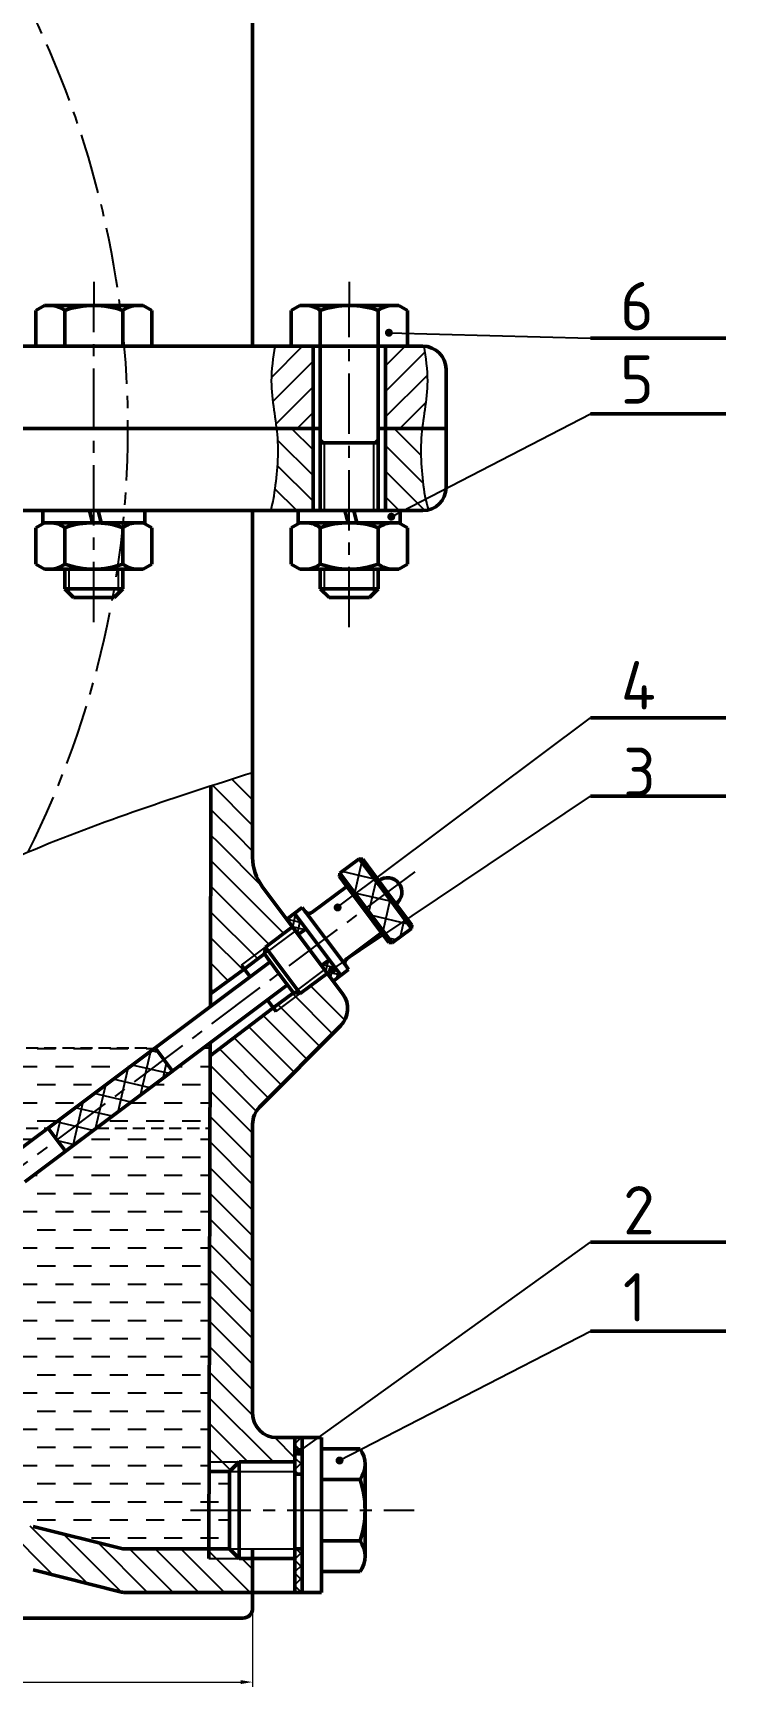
# Model space of a CAD drawing. Header units: millimetres. Extents: x -21370 to -1531, y 2 to 2748.
# Drawn here: x -3854 to -3710.7, y 935.7 to 1277.7 of the extents above; entities that cross this region are included whole.
import ezdxf

# ---------------------------------------------------------------- set-up
doc = ezdxf.new("R2010")
doc.units = ezdxf.units.MM
doc.header["$LTSCALE"] = 10
doc.header["$MEASUREMENT"] = 0
doc.linetypes.add('CENTER', pattern=[2, 1.25, -0.25, 0.25, -0.25])
doc.linetypes.add('HIDDEN', pattern=[0.375, 0.25, -0.125])
for name, color, linetype, lineweight in [('manh', 3, 'Continuous', 25), ('NET KHUAT', 6, 'HIDDEN', 25), ('NET TAM', 80, 'CENTER', 25), ('NET ĐẬM', 7, 'Continuous', 50), ('THƯỜNG MẢNH', 110, 'Continuous', 25)]:
    doc.layers.add(name, color=color, linetype=linetype, lineweight=lineweight)
doc.styles.add('7284', font='')
doc.styles.get('7284').set_extended_font_data('TCVN 7284')

msp = doc.modelspace()

# ---------------------------------------------------------------- hatches: boundary and pattern name
at = {"layer": 'manh'}
h = msp.add_hatch(color=256, dxfattribs=at)
edge = h.paths.add_edge_path(flags=0)
edge.add_arc((-3780.419, 1215.752), 0.832, 0, 360)
h = msp.add_hatch(color=256, dxfattribs=at)
edge = h.paths.add_edge_path(flags=0)
edge.add_arc((-3779.928, 1177.707), 0.832, 0, 360)
h = msp.add_hatch(color=256, dxfattribs=at)
edge = h.paths.add_edge_path(flags=0)
edge.add_arc((-3791.023, 1096.903), 0.832, 0, 360)
h = msp.add_hatch(color=256, dxfattribs=at)
edge = h.paths.add_edge_path(flags=0)
edge.add_arc((-3792.184, 1083.918), 0.832, 0, 360)
h = msp.add_hatch(color=256, dxfattribs=at)
edge = h.paths.add_edge_path(flags=0)
edge.add_arc((-3799.027, 984.342), 0.832, 0, 360)
h = msp.add_hatch(color=256, dxfattribs=at)
edge = h.paths.add_edge_path(flags=0)
edge.add_arc((-3790.623, 982.545), 0.832, 0, 360)
at = {"layer": 'THƯỜNG MẢNH'}
h = msp.add_hatch(dxfattribs=at)
h.set_pattern_fill('DASH', color=256, scale=30)
h.set_pattern_definition([(0, (13.0977, -8.4747), (3.75, 3.75), [3.75, -3.75])])
h.paths.add_polyline_path([(-3819.161, 1121.441), (-3818.864, 1121.538), (-3819.013, 1121.49)])
h.paths.add_polyline_path([(-3841.383, 1113.785), (-3841.088, 1113.894), (-3841.236, 1113.84)])
h.paths.add_polyline_path([(-3840.793, 1114.003), (-3840.499, 1114.112), (-3840.646, 1114.058)])
h.paths.add_polyline_path([(-3840.204, 1114.22), (-3839.908, 1114.329), (-3840.056, 1114.275)])
h.paths.add_polyline_path([(-3839.613, 1114.437), (-3839.318, 1114.544), (-3839.466, 1114.491)])
h.paths.add_polyline_path([(-3839.023, 1114.652), (-3838.728, 1114.759), (-3838.875, 1114.706)])
h.paths.add_polyline_path([(-3838.433, 1114.866), (-3838.137, 1114.973), (-3838.285, 1114.92)])
h.paths.add_polyline_path([(-3837.842, 1115.08), (-3837.546, 1115.186), (-3837.694, 1115.133)])
h.paths.add_polyline_path([(-3837.251, 1115.292), (-3836.955, 1115.398), (-3837.103, 1115.345)])
h.paths.add_polyline_path([(-3836.66, 1115.504), (-3836.364, 1115.61), (-3836.512, 1115.557)])
h.paths.add_polyline_path([(-3836.069, 1115.715), (-3835.773, 1115.82), (-3835.921, 1115.768)])
h.paths.add_polyline_path([(-3835.477, 1115.925), (-3835.182, 1116.03), (-3835.329, 1115.977)])
h.paths.add_polyline_path([(-3834.886, 1116.134), (-3834.59, 1116.238), (-3834.738, 1116.186)])
h.paths.add_polyline_path([(-3834.294, 1116.343), (-3833.998, 1116.446), (-3834.146, 1116.395)])
h.paths.add_polyline_path([(-3833.702, 1116.55), (-3833.406, 1116.654), (-3833.554, 1116.602)])
h.paths.add_polyline_path([(-3833.11, 1116.757), (-3832.814, 1116.86), (-3832.962, 1116.809)])
h.paths.add_polyline_path([(-3832.518, 1116.963), (-3832.222, 1117.066), (-3832.37, 1117.014)])
h.paths.add_polyline_path([(-3831.926, 1117.168), (-3831.629, 1117.271), (-3831.777, 1117.22)])
h.paths.add_polyline_path([(-3831.333, 1117.373), (-3831.037, 1117.475), (-3831.185, 1117.424)])
h.paths.add_polyline_path([(-3830.74, 1117.577), (-3830.444, 1117.679), (-3830.592, 1117.628)])
h.paths.add_polyline_path([(-3830.148, 1117.78), (-3829.851, 1117.882), (-3829.999, 1117.831)])
h.paths.add_polyline_path([(-3829.555, 1117.983), (-3829.258, 1118.084), (-3829.407, 1118.033)])
h.paths.add_polyline_path([(-3828.962, 1118.185), (-3828.665, 1118.286), (-3828.813, 1118.235)])
h.paths.add_polyline_path([(-3828.369, 1118.386), (-3828.072, 1118.487), (-3828.22, 1118.436)])
h.paths.add_polyline_path([(-3827.775, 1118.587), (-3827.479, 1118.687), (-3827.627, 1118.637)])
h.paths.add_polyline_path([(-3827.182, 1118.787), (-3826.885, 1118.887), (-3827.034, 1118.837)])
h.paths.add_polyline_path([(-3826.588, 1118.987), (-3826.292, 1119.086), (-3826.44, 1119.036)])
h.paths.add_polyline_path([(-3825.995, 1119.186), (-3825.698, 1119.285), (-3825.846, 1119.235)])
h.paths.add_polyline_path([(-3825.401, 1119.384), (-3825.104, 1119.483), (-3825.253, 1119.434)])
h.paths.add_polyline_path([(-3824.807, 1119.582), (-3824.51, 1119.681), (-3824.659, 1119.632)])
h.paths.add_polyline_path([(-3824.213, 1119.78), (-3823.916, 1119.878), (-3824.065, 1119.829)])
h.paths.add_polyline_path([(-3823.619, 1119.977), (-3823.322, 1120.075), (-3823.471, 1120.026)])
h.paths.add_polyline_path([(-3823.025, 1120.173), (-3822.728, 1120.271), (-3822.877, 1120.222)])
h.paths.add_polyline_path([(-3822.431, 1120.369), (-3822.134, 1120.467), (-3822.282, 1120.418)])
h.paths.add_polyline_path([(-3821.837, 1120.565), (-3821.539, 1120.663), (-3821.688, 1120.614)])
h.paths.add_polyline_path([(-3821.242, 1120.761), (-3820.945, 1120.858), (-3821.094, 1120.809)])
h.paths.add_polyline_path([(-3820.648, 1120.955), (-3820.351, 1121.053), (-3820.499, 1121.004)])
h.paths.add_polyline_path([(-3820.053, 1121.15), (-3819.756, 1121.247), (-3819.905, 1121.199)])
h.paths.add_polyline_path([(-3819.459, 1121.344), (-3819.161, 1121.441), (-3819.31, 1121.393)])
h.paths.add_polyline_path([(-3845.799, 1112.115), (-3845.505, 1112.228), (-3845.652, 1112.172)])
h.paths.add_polyline_path([(-3846.24, 1111.945), (-3845.946, 1112.059), (-3846.093, 1112.002)])
h.paths.add_polyline_path([(-3845.358, 1112.285), (-3845.064, 1112.398), (-3845.211, 1112.341)])
h.paths.add_polyline_path([(-3846.681, 1111.774), (-3846.387, 1111.888), (-3846.534, 1111.831)])
h.paths.add_polyline_path([(-3844.917, 1112.454), (-3844.623, 1112.566), (-3844.77, 1112.51)])
h.paths.add_polyline_path([(-3847.122, 1111.602), (-3846.828, 1111.717), (-3846.975, 1111.659)])
h.paths.add_polyline_path([(-3844.476, 1112.623), (-3844.182, 1112.735), (-3844.329, 1112.679)])
h.paths.add_polyline_path([(-3847.562, 1111.43), (-3847.269, 1111.545), (-3847.416, 1111.487)])
h.paths.add_polyline_path([(-3844.034, 1112.79), (-3843.74, 1112.902), (-3843.887, 1112.846)])
h.paths.add_polyline_path([(-3848.003, 1111.257), (-3847.709, 1111.372), (-3847.856, 1111.315)])
h.paths.add_polyline_path([(-3843.593, 1112.958), (-3843.298, 1113.069), (-3843.446, 1113.013)])
h.paths.add_polyline_path([(-3848.443, 1111.083), (-3848.15, 1111.199), (-3848.296, 1111.141)])
h.paths.add_polyline_path([(-3843.151, 1113.124), (-3842.857, 1113.235), (-3843.004, 1113.18)])
h.paths.add_polyline_path([(-3848.883, 1110.909), (-3848.59, 1111.025), (-3848.737, 1110.967)])
h.paths.add_polyline_path([(-3842.709, 1113.29), (-3842.415, 1113.401), (-3842.562, 1113.346)])
h.paths.add_polyline_path([(-3849.323, 1110.734), (-3849.03, 1110.85), (-3849.177, 1110.792)])
h.paths.add_polyline_path([(-3842.267, 1113.456), (-3841.973, 1113.566), (-3842.12, 1113.511)])
h.paths.add_polyline_path([(-3849.763, 1110.558), (-3849.47, 1110.675), (-3849.616, 1110.617)])
h.paths.add_polyline_path([(-3841.825, 1113.621), (-3841.531, 1113.73), (-3841.678, 1113.676)])

# ---------------------------------------------------------------- linework, layer by layer
at = {"lineweight": 50}
for p, q in [((-3786.543, 1106.975), (-3790.545, 1103.977)), ((-3786.543, 1106.975), (-3790.545, 1103.977)), ((-3781.148, 1099.771), (-3786.543, 1106.975)), ((-3785.843, 1106.874), (-3786.543, 1106.975)), ((-3780.748, 1100.071), (-3785.843, 1106.874)), ((-3789.147, 1101.276), (-3796.351, 1095.881)), ((-3790.545, 1103.977), (-3790.646, 1103.277)), ((-3790.646, 1103.277), (-3789.147, 1101.276)), ((-3790.545, 1103.977), (-3785.15, 1096.774)), ((-3785.55, 1096.474), (-3789.147, 1101.276)), ((-3781.148, 1099.771), (-3775.753, 1092.567)), ((-3780.748, 1100.071), (-3775.652, 1093.267)), ((-3798.35, 1096.882), (-3801.551, 1094.485)), ((-3801.551, 1094.485), (-3791.96, 1081.678)), ((-3799.951, 1095.684), (-3790.359, 1082.877)), ((-3797.75, 1096.082), (-3798.35, 1096.882)), ((-3793.554, 1090.479), (-3797.75, 1096.082)), ((-3785.55, 1096.474), (-3781.953, 1091.672)), ((-3779.755, 1089.57), (-3785.15, 1096.774)), ((-3800.353, 1092.884), (-3805.955, 1088.687)), ((-3800.353, 1092.884), (-3800.353, 1092.884)), ((-3799.154, 1091.283), (-3797.546, 1092.473)), ((-3781.953, 1091.672), (-3789.157, 1086.276)), ((-3780.455, 1089.671), (-3781.953, 1091.672)), ((-3775.753, 1092.567), (-3779.755, 1089.57)), ((-3775.753, 1092.567), (-3779.755, 1089.57)), ((-3775.652, 1093.267), (-3775.753, 1092.567)), ((-3805.955, 1088.687), (-3806.156, 1087.288)), ((-3802.359, 1083.885), (-3805.955, 1088.687)), ((-3793.554, 1090.479), (-3789.358, 1084.876)), ((-3779.755, 1089.57), (-3780.455, 1089.671)), ((-3804.957, 1085.687), (-3859.283, 1044.999)), ((-3810.323, 1084.167), (-3817.331, 1079.066)), ((-3810.935, 1084.983), (-3809.125, 1082.566)), ((-3806.156, 1087.288), (-3810.323, 1084.167)), ((-3806.156, 1087.288), (-3804.957, 1085.687)), ((-3806.156, 1087.288), (-3803.159, 1083.286)), ((-3794.358, 1084.88), (-3792.764, 1086.088)), ((-3789.358, 1084.876), (-3788.758, 1084.076)), ((-3801.361, 1080.884), (-3855.686, 1040.196)), ((-3800.162, 1079.284), (-3803.159, 1083.286)), ((-3802.359, 1083.885), (-3798.762, 1079.083)), ((-3800.162, 1079.284), (-3801.361, 1080.884)), ((-3793.159, 1083.279), (-3798.762, 1079.083)), ((-3793.159, 1083.279), (-3793.159, 1083.279)), ((-3788.758, 1084.076), (-3791.96, 1081.678)), ((-3803.742, 1075.378), (-3805.528, 1077.763)), ((-3800.162, 1079.284), (-3804.329, 1076.163)), ((-3798.762, 1079.083), (-3800.162, 1079.284)), ((-3804.329, 1076.163), (-3817.361, 1066.211)), ((-3828.763, 1067.857), (-3850.882, 1051.291)), ((-3826.964, 1065.456), (-3828.763, 1067.857)), ((-3826.964, 1065.456), (-3825.166, 1063.055)), ((-3825.166, 1063.055), (-3847.285, 1046.489)), ((-3850.882, 1051.291), (-3849.083, 1048.89)), ((-3847.285, 1046.489), (-3849.083, 1048.89))]:
    msp.add_line(p, q, dxfattribs=at)
for p, q in [((-3796.756, 1088.081), (-3799.154, 1091.283)), ((-3799.859, 982.275), (-3799.859, 987.275)), ((-3799.889, 979.75), (-3798.389, 979.75)), ((-3799.859, 955.275), (-3798.359, 955.275))]:
    msp.add_line(p, q)
for centre, radius, start, end in [((-3780.748, 1100.071), 3, 306.83191, 126.83191), ((-3796.95, 1096.682), 1, 216.83191, 306.83191), ((-3788.557, 1085.476), 1, 126.83191, 216.83191)]:
    msp.add_arc(centre, radius, start, end, dxfattribs=at)
at = {"layer": 'NET KHUAT'}
for p, q in [((-4264.202, 1067.857), (-3828.756, 1067.849)), ((-3818.765, 1067.849), (-3817.357, 1067.849)), ((-4264.202, 1051.291), (-3850.882, 1051.291)), ((-3840.873, 1051.291), (-3817.397, 1051.291))]:
    msp.add_line(p, q, dxfattribs=at)
at = {"layer": 'NET TAM', "linetype": 'CENTER'}
for p, q in [((-3841.465, 1226.291), (-3841.465, 1221.396)), ((-3788.609, 1226.291), (-3788.609, 1221.396))]:
    msp.add_line(p, q, dxfattribs=at)
at = {"layer": 'NET TAM'}
for p, q in [((-3841.465, 1155.887), (-3841.465, 1221.396)), ((-3788.609, 1154.85), (-3788.609, 1221.396)), ((-3775.093, 1104.306), (-3865.638, 1036.491)), ((-3821.451, 972.275), (-3775.168, 972.275))]:
    msp.add_line(p, q, dxfattribs=at)
msp.add_arc((-4030.452, 1195.97), 196.069, 333.46959, 82.03256, dxfattribs=at)
at = {"layer": 'NET ĐẬM'}
for p, q in [((-3808.609, 1212.983), (-3808.609, 1415.971)), ((-3853.465, 1212.996), (-3853.465, 1220.367)), ((-3847.465, 1212.996), (-3847.465, 1220.367)), ((-3835.465, 1220.367), (-3835.465, 1212.996)), ((-3829.465, 1212.996), (-3829.465, 1220.367)), ((-3800.609, 1212.996), (-3800.609, 1220.367)), ((-3794.609, 1212.996), (-3794.609, 1220.367)), ((-3782.609, 1220.367), (-3782.609, 1212.996)), ((-3776.609, 1212.996), (-3776.609, 1220.367)), ((-3738.742, 1214.629), (-3710.723, 1214.629)), ((-3773.373, 1212.97), (-3944.452, 1213.036)), ((-3796.109, 1178.953), (-3796.109, 1212.979)), ((-3794.609, 1199.916), (-3794.609, 1212.996)), ((-3782.609, 1178.97), (-3782.609, 1212.996)), ((-3781.109, 1178.97), (-3781.109, 1212.996)), ((-3768.609, 1183.733), (-3768.609, 1208.206)), ((-3794.609, 1178.97), (-3794.609, 1199.916)), ((-3738.742, 1198.983), (-3710.723, 1198.983)), ((-3834.383, 1195.97), (-3946.452, 1195.97)), ((-3794.609, 1195.969), (-3834.383, 1195.983)), ((-3768.609, 1195.97), (-3782.609, 1195.97)), ((-3794.609, 1192.996), (-3782.609, 1192.996)), ((-3841.465, 1178.97), (-3944.452, 1178.97)), ((-3789.208, 1178.97), (-3841.465, 1178.97)), ((-3773.373, 1178.97), (-3787.709, 1178.97)), ((-3853.465, 1167.899), (-3853.465, 1175.44)), ((-3847.465, 1167.899), (-3847.465, 1175.44)), ((-3835.465, 1175.44), (-3835.465, 1167.899)), ((-3829.465, 1167.899), (-3829.465, 1175.44)), ((-3800.609, 1167.899), (-3800.609, 1175.44)), ((-3794.609, 1167.899), (-3794.609, 1175.44)), ((-3782.609, 1175.44), (-3782.609, 1167.899)), ((-3776.609, 1167.899), (-3776.609, 1175.44)), ((-3851.682, 1166.87), (-3831.248, 1166.87)), ((-3847.465, 1162.77), (-3847.465, 1166.87)), ((-3846.565, 1167.641), (-3846.565, 1167.607)), ((-3836.365, 1167.641), (-3836.365, 1167.607)), ((-3835.465, 1162.77), (-3835.465, 1166.87)), ((-3798.826, 1166.87), (-3778.392, 1166.87)), ((-3794.609, 1162.77), (-3794.609, 1166.87)), ((-3793.709, 1167.641), (-3793.709, 1167.607)), ((-3783.509, 1167.641), (-3783.509, 1167.607)), ((-3782.609, 1162.77), (-3782.609, 1166.87)), ((-3847.465, 1162.77), (-3845.665, 1160.97)), ((-3835.465, 1162.77), (-3847.465, 1162.77)), ((-3835.465, 1162.77), (-3837.265, 1160.97)), ((-3794.609, 1162.77), (-3792.809, 1160.97)), ((-3782.609, 1162.77), (-3794.609, 1162.77)), ((-3782.609, 1162.77), (-3784.409, 1160.97)), ((-3845.665, 1160.97), (-3837.265, 1160.97)), ((-3792.809, 1160.97), (-3784.409, 1160.97)), ((-3738.742, 1136.109), (-3710.723, 1136.109)), ((-3817.228, 1122.07), (-3817.337, 1076.415)), ((-3738.742, 1119.894), (-3710.723, 1119.894)), ((-3817.661, 962.275), (-3817.354, 1068.906)), ((-3738.742, 1027.72), (-3710.723, 1027.72)), ((-3738.742, 1009.269), (-3710.723, 1009.269)), ((-3803.598, 987.275), (-3799.859, 987.275)), ((-3799.859, 987.275), (-3798.359, 987.275)), ((-3799.859, 955.275), (-3799.859, 987.275)), ((-3799.859, 987.275), (-3798.359, 987.275)), ((-3799.859, 979.75), (-3799.859, 987.275)), ((-3798.359, 972.275), (-3798.359, 987.275)), ((-3798.359, 987.275), (-3794.359, 987.275)), ((-3798.359, 972.275), (-3798.359, 987.275)), ((-3798.359, 987.275), (-3794.359, 987.275)), ((-3798.359, 987.275), (-3798.359, 979.75)), ((-3794.359, 987.275), (-3794.359, 972.275)), ((-3794.359, 987.275), (-3794.359, 972.275)), ((-3786.359, 984.977), (-3794.359, 984.977)), ((-3794.359, 984.977), (-3794.359, 959.573)), ((-3811.359, 982.275), (-3813.359, 980.275)), ((-3811.359, 982.275), (-3811.359, 962.275)), ((-3799.859, 982.275), (-3811.359, 982.275)), ((-3785.359, 962.749), (-3785.359, 981.801)), ((-3813.359, 980.275), (-3817.609, 980.275)), ((-3813.359, 980.275), (-3813.359, 972.275)), ((-3798.359, 979.75), (-3799.859, 979.75)), ((-3786.359, 978.626), (-3794.359, 978.626)), ((-3794.359, 978.626), (-3794.359, 965.924)), ((-3813.359, 964.275), (-3813.359, 972.275)), ((-3798.359, 972.275), (-3798.359, 955.275)), ((-3794.359, 955.275), (-3794.359, 972.275)), ((-3794.359, 965.924), (-3786.359, 965.924)), ((-3813.359, 964.275), (-3835.232, 964.275)), ((-3811.359, 962.275), (-3813.359, 964.275)), ((-3799.859, 962.275), (-3811.359, 962.275)), ((-3808.609, 951.968), (-3808.609, 964.275)), ((-3808.609, 955.275), (-3808.609, 961.775)), ((-3794.359, 959.573), (-3786.359, 959.573)), ((-3798.359, 955.275), (-3794.359, 955.275)), ((-4264.202, 949.968), (-3810.609, 949.968))]:
    msp.add_line(p, q, dxfattribs=at)
at = {"layer": 'NET ĐẬM', "ltscale": 3}
for p, q in [((-3853.465, 1220.367), (-3851.682, 1221.396)), ((-3851.682, 1221.396), (-3831.248, 1221.396)), ((-3829.465, 1220.367), (-3831.248, 1221.396)), ((-3800.609, 1220.367), (-3798.826, 1221.396)), ((-3798.826, 1221.396), (-3778.392, 1221.396)), ((-3776.609, 1220.367), (-3778.392, 1221.396)), ((-3800.609, 1212.996), (-3776.609, 1212.996)), ((-3853.465, 1175.44), (-3851.682, 1176.47)), ((-3852.015, 1178.97), (-3852.015, 1176.47)), ((-3852.015, 1176.47), (-3830.915, 1176.47)), ((-3842.365, 1178.97), (-3841.695, 1176.47)), ((-3840.565, 1178.97), (-3839.895, 1176.47)), ((-3829.465, 1175.44), (-3831.248, 1176.47)), ((-3830.915, 1178.97), (-3830.915, 1176.47)), ((-3800.609, 1175.44), (-3798.826, 1176.47)), ((-3799.159, 1178.97), (-3799.159, 1176.47)), ((-3799.159, 1176.47), (-3778.059, 1176.47)), ((-3789.509, 1178.97), (-3788.839, 1176.47)), ((-3789.509, 1178.97), (-3787.709, 1178.97)), ((-3787.709, 1178.97), (-3787.039, 1176.47)), ((-3776.609, 1175.44), (-3778.392, 1176.47)), ((-3778.059, 1178.97), (-3778.059, 1176.47)), ((-3853.465, 1167.899), (-3851.682, 1166.87)), ((-3829.465, 1167.899), (-3831.248, 1166.87)), ((-3800.609, 1167.899), (-3798.826, 1166.87)), ((-3776.609, 1167.899), (-3778.392, 1166.87))]:
    msp.add_line(p, q, dxfattribs=at)
at = {"layer": 'NET ĐẬM', "lineweight": 50}
for p, q in [((-3808.609, 1107.238), (-3808.609, 1178.97)), ((-3789.944, 1078.987), (-3806.613, 1101.243)), ((-3807.15, 1055.637), (-3790.403, 1072.462)), ((-3808.598, 992.271), (-3808.607, 1052.109)), ((-3835.717, 964.335), (-3854.012, 968.908)), ((-3799.859, 955.275), (-3799.859, 964.8)), ((-3798.359, 964.8), (-3798.359, 955.275)), ((-3813.359, 964.275), (-3835.232, 964.275)), ((-3799.859, 964.275), (-3798.359, 964.275)), ((-3835.717, 955.335), (-3854.012, 959.908)), ((-3808.609, 955.275), (-3835.232, 955.275)), ((-3799.859, 955.275), (-3808.609, 955.275)), ((-3798.359, 955.275), (-3799.859, 955.275))]:
    msp.add_line(p, q, dxfattribs=at)
at = {"layer": 'NET ĐẬM', "ltscale": 3}
for centre, radius, start, end in [((-3850.465, 1216.51), 4.886, 52.12112, 90), ((-3832.465, 1216.51), 4.886, 90, 127.87888), ((-3797.609, 1216.51), 4.886, 52.12112, 90), ((-3779.609, 1216.51), 4.886, 90, 127.87888), ((-3850.465, 1171.584), 4.886, 52.12112, 90), ((-3832.465, 1171.584), 4.886, 90, 127.87888), ((-3797.609, 1171.584), 4.886, 52.12112, 90), ((-3779.609, 1171.584), 4.886, 90, 127.87888), ((-3850.465, 1171.756), 4.886, 270, 307.87888), ((-3841.465, 1184.87), 18, 250.52878, 289.47122), ((-3832.465, 1171.756), 4.886, 232.12112, 270), ((-3797.609, 1171.756), 4.886, 270, 307.87888), ((-3788.609, 1184.87), 18, 250.52878, 289.47122), ((-3779.609, 1171.756), 4.886, 232.12112, 270)]:
    msp.add_arc(centre, radius, start, end, dxfattribs=at)
at = {"layer": 'NET ĐẬM'}
for centre, radius, start, end in [((-3841.465, 1203.396), 18, 70.52878, 109.47122), ((-3832.465, 1216.51), 4.886, 90, 127.87888), ((-3788.609, 1203.396), 18, 70.52878, 109.47122), ((-3779.609, 1216.51), 4.886, 90, 127.87888), ((-3773.373, 1208.206), 4.763, 0, 90), ((-3773.373, 1183.733), 4.763, 270, 0), ((-3841.465, 1158.47), 18, 70.52878, 109.47122), ((-3832.465, 1171.584), 4.886, 90, 127.87888), ((-3788.609, 1158.47), 18, 70.52878, 109.47122), ((-3779.609, 1171.584), 4.886, 90, 127.87888), ((-3803.598, 992.275), 5, 180.04086, 270), ((-3790.901, 981.801), 5.542, 325.03966, 34.96034), ((-3806.026, 972.275), 20.667, 342.10345, 17.89655), ((-3790.901, 962.749), 5.542, 325.03966, 34.96034), ((-3810.609, 951.968), 2, 270, 360)]:
    msp.add_arc(centre, radius, start, end, dxfattribs=at)
at = {"layer": 'NET ĐẬM', "lineweight": 50}
for centre, radius, start, end in [((-3798.609, 1107.238), 10, 180, 216.83191), ((-3793.946, 1075.989), 5, 315.13106, 36.83191), ((-3803.607, 1052.11), 5, 135.13106, 180.0085), ((-3835.232, 966.275), 2, 255.96376, 270), ((-3835.232, 957.275), 2, 255.96376, 270)]:
    msp.add_arc(centre, radius, start, end, dxfattribs=at)
at = {"layer": 'THƯỜNG MẢNH'}
for p, q in [((-3780.342, 1215.706), (-3738.742, 1214.629)), ((-3779.967, 1177.699), (-3738.742, 1198.983)), ((-3793.709, 1192.996), (-3794.609, 1193.896)), ((-3783.509, 1192.996), (-3782.609, 1193.896)), ((-3793.709, 1178.97), (-3793.709, 1192.996)), ((-3783.509, 1178.97), (-3783.509, 1192.996)), ((-3846.565, 1161.87), (-3846.565, 1166.87)), ((-3836.365, 1161.87), (-3836.365, 1166.87)), ((-3793.709, 1161.87), (-3793.709, 1166.87)), ((-3783.509, 1161.87), (-3783.509, 1166.87)), ((-3790.779, 1097.17), (-3738.742, 1136.109)), ((-3791.558, 1084.478), (-3738.742, 1119.894)), ((-3799.753, 1092.083), (-3806.156, 1087.288)), ((-3810.911, 1084.951), (-3805.955, 1088.687)), ((-3793.758, 1084.079), (-3800.162, 1079.284)), ((-3803.742, 1075.378), (-3798.762, 1079.083)), ((-3798.884, 984.458), (-3738.742, 1027.72)), ((-3790.714, 982.566), (-3738.742, 1009.269)), ((-3817.609, 982.275), (-3811.359, 982.275)), ((-3813.359, 980.275), (-3799.859, 980.275)), ((-3817.661, 962.275), (-3811.359, 962.275)), ((-3813.359, 964.275), (-3799.859, 964.275))]:
    msp.add_line(p, q, dxfattribs=at)
at = {"layer": 'THƯỜNG MẢNH', "linetype": 'Continuous'}
for p, q in [((-3804.733, 1206.527), (-3798.281, 1212.979)), ((-3804.106, 1212.458), (-3803.582, 1212.981)), ((-3781.109, 1208.938), (-3777.076, 1212.971)), ((-3781.109, 1203.634), (-3773.007, 1211.737)), ((-3804.443, 1201.514), (-3796.109, 1209.848)), ((-3803.797, 1196.857), (-3796.109, 1204.544)), ((-3781.109, 1198.331), (-3772.5, 1206.94)), ((-3778.167, 1195.97), (-3772.797, 1201.34)), ((-3799.379, 1195.971), (-3796.109, 1199.241)), ((-3796.109, 1186.205), (-3803.465, 1193.56)), ((-3796.109, 1191.508), (-3800.572, 1195.971)), ((-3773.805, 1190.418), (-3779.357, 1195.97)), ((-3773.587, 1195.502), (-3774.054, 1195.97)), ((-3773.356, 1184.665), (-3781.109, 1192.418)), ((-3796.109, 1180.901), (-3803.51, 1188.302)), ((-3772.98, 1178.986), (-3781.109, 1187.115)), ((-3799.481, 1178.97), (-3804.013, 1183.502)), ((-3778.267, 1178.97), (-3781.109, 1181.812)), ((-3804.784, 1178.97), (-3804.855, 1179.04)), ((-3808.609, 1113.852), (-3816.925, 1122.168)), ((-3808.609, 1119.155), (-3812.916, 1123.462)), ((-3811.89, 1111.83), (-3817.24, 1117.18)), ((-3815.616, 1110.252), (-3817.253, 1111.889)), ((-3808.609, 1108.549), (-3811.89, 1111.83)), ((-3806.633, 1101.269), (-3815.616, 1110.252)), ((-3802.181, 1091.514), (-3817.265, 1106.598)), ((-3787.483, 1099.889), (-3786.011, 1106.265)), ((-3805.213, 1089.243), (-3817.278, 1101.307)), ((-3790.425, 1103.817), (-3790.355, 1104.119)), ((-3783.405, 1102.784), (-3790.081, 1104.325)), ((-3784.542, 1095.961), (-3783.07, 1102.337)), ((-3779.919, 1098.131), (-3787.472, 1099.874)), ((-3781.6, 1092.033), (-3780.128, 1098.409)), ((-3807.531, 1086.258), (-3817.29, 1096.017)), ((-3798.512, 1093.762), (-3801.533, 1094.46)), ((-3801.298, 1094.146), (-3801.15, 1094.785)), ((-3800.317, 1092.837), (-3799.728, 1095.387)), ((-3799.673, 1095.313), (-3800.263, 1095.45)), ((-3776.434, 1093.477), (-3783.987, 1095.221)), ((-3778.02, 1090.87), (-3777.186, 1094.481)), ((-3797.768, 1092.308), (-3800.371, 1092.909)), ((-3799.337, 1091.527), (-3798.748, 1094.077)), ((-3799.09, 1091.33), (-3799.21, 1091.358)), ((-3797.895, 1092.214), (-3797.767, 1092.768)), ((-3810.567, 1083.99), (-3817.303, 1090.726)), ((-3778.912, 1090.201), (-3780.502, 1090.568)), ((-3813.636, 1081.756), (-3817.316, 1085.435)), ((-3791.542, 1084.456), (-3794.129, 1085.053)), ((-3793.453, 1083.672), (-3792.923, 1085.968)), ((-3792.703, 1086.007), (-3792.832, 1086.037)), ((-3792.472, 1082.362), (-3791.884, 1084.912)), ((-3790.38, 1082.905), (-3793.401, 1083.602)), ((-3791.645, 1081.914), (-3792.239, 1082.051)), ((-3791.219, 1082.233), (-3790.903, 1083.603)), ((-3816.705, 1079.522), (-3817.328, 1080.145)), ((-3792.065, 1070.792), (-3800.388, 1079.114)), ((-3789.56, 1073.59), (-3796.641, 1080.671)), ((-3797.356, 1065.476), (-3806.435, 1074.555)), ((-3794.711, 1068.134), (-3803.42, 1076.843)), ((-3800.002, 1062.819), (-3809.442, 1072.258)), ((-3853.152, 1067.775), (-3849.402, 1067.775)), ((-3845.652, 1067.775), (-3841.902, 1067.775)), ((-3838.152, 1067.775), (-3834.402, 1067.775)), ((-3831.766, 1058.112), (-3829.674, 1067.175)), ((-3830.652, 1067.775), (-3828.872, 1067.775)), ((-3828.051, 1066.908), (-3829.564, 1067.257)), ((-3805.293, 1057.503), (-3815.456, 1067.666)), ((-3802.648, 1060.161), (-3812.449, 1069.962)), ((-3856.902, 1064.025), (-3853.152, 1064.025)), ((-3849.402, 1064.025), (-3845.652, 1064.025)), ((-3841.902, 1064.025), (-3838.152, 1064.025)), ((-3836.419, 1054.627), (-3834.327, 1063.69)), ((-3834.402, 1064.025), (-3833.879, 1064.025)), ((-3825.842, 1062.549), (-3833.492, 1064.315)), ((-3827.113, 1061.597), (-3826.397, 1064.699)), ((-3823.87, 1064.025), (-3823.152, 1064.025)), ((-3819.402, 1064.025), (-3817.367, 1064.025)), ((-3807.849, 1054.756), (-3817.367, 1064.274)), ((-3853.152, 1060.275), (-3849.402, 1060.275)), ((-3845.652, 1060.275), (-3841.902, 1060.275)), ((-3841.073, 1051.141), (-3838.98, 1060.205)), ((-3829.769, 1059.607), (-3837.42, 1061.373)), ((-3828.877, 1060.275), (-3826.902, 1060.275)), ((-3823.152, 1060.275), (-3819.402, 1060.275)), ((-3833.697, 1056.665), (-3841.348, 1058.432)), ((-3808.607, 1050.21), (-3817.382, 1058.986)), ((-3856.902, 1056.525), (-3853.152, 1056.525)), ((-3849.402, 1056.525), (-3845.652, 1056.525)), ((-3845.726, 1047.656), (-3843.633, 1056.72)), ((-3837.625, 1053.724), (-3845.276, 1055.49)), ((-3833.884, 1056.525), (-3830.652, 1056.525)), ((-3826.902, 1056.525), (-3823.152, 1056.525)), ((-3819.402, 1056.525), (-3817.385, 1056.525)), ((-3808.606, 1044.906), (-3817.398, 1053.698)), ((-3853.152, 1052.775), (-3849.402, 1052.775)), ((-3849.241, 1049.1), (-3848.287, 1053.235)), ((-3841.553, 1050.782), (-3849.204, 1052.548)), ((-3838.152, 1052.775), (-3834.402, 1052.775)), ((-3830.652, 1052.775), (-3826.902, 1052.775)), ((-3823.152, 1052.775), (-3819.402, 1052.775)), ((-3856.902, 1049.025), (-3853.907, 1049.025)), ((-3845.481, 1047.84), (-3848.886, 1048.626)), ((-3841.902, 1049.025), (-3838.152, 1049.025)), ((-3834.402, 1049.025), (-3830.652, 1049.025)), ((-3826.902, 1049.025), (-3823.152, 1049.025)), ((-3819.402, 1049.025), (-3817.411, 1049.025)), ((-3808.605, 1039.602), (-3817.413, 1048.409)), ((-3845.652, 1045.275), (-3841.902, 1045.275)), ((-3838.152, 1045.275), (-3834.402, 1045.275)), ((-3830.652, 1045.275), (-3826.902, 1045.275)), ((-3823.152, 1045.275), (-3819.402, 1045.275)), ((-3808.604, 1034.298), (-3817.428, 1043.121)), ((-3853.912, 1041.525), (-3853.152, 1041.525)), ((-3849.402, 1041.525), (-3845.652, 1041.525)), ((-3841.902, 1041.525), (-3838.152, 1041.525)), ((-3834.402, 1041.525), (-3830.652, 1041.525)), ((-3826.902, 1041.525), (-3823.152, 1041.525)), ((-3819.402, 1041.525), (-3817.433, 1041.525)), ((-3853.152, 1037.775), (-3849.402, 1037.775)), ((-3845.652, 1037.775), (-3841.902, 1037.775)), ((-3838.152, 1037.775), (-3834.402, 1037.775)), ((-3830.652, 1037.775), (-3826.902, 1037.775)), ((-3823.152, 1037.775), (-3819.402, 1037.775)), ((-3808.603, 1028.993), (-3817.443, 1037.833)), ((-3856.902, 1034.025), (-3853.152, 1034.025)), ((-3849.402, 1034.025), (-3845.652, 1034.025)), ((-3841.902, 1034.025), (-3838.152, 1034.025)), ((-3834.402, 1034.025), (-3830.652, 1034.025)), ((-3826.902, 1034.025), (-3823.152, 1034.025)), ((-3819.402, 1034.025), (-3817.454, 1034.025)), ((-3853.152, 1030.275), (-3849.402, 1030.275)), ((-3845.652, 1030.275), (-3841.902, 1030.275)), ((-3838.152, 1030.275), (-3834.402, 1030.275)), ((-3830.652, 1030.275), (-3826.902, 1030.275)), ((-3823.152, 1030.275), (-3819.402, 1030.275)), ((-3808.603, 1023.689), (-3817.459, 1032.545)), ((-3856.902, 1026.525), (-3853.152, 1026.525)), ((-3849.402, 1026.525), (-3845.652, 1026.525)), ((-3841.902, 1026.525), (-3838.152, 1026.525)), ((-3834.402, 1026.525), (-3830.652, 1026.525)), ((-3826.902, 1026.525), (-3823.152, 1026.525)), ((-3819.402, 1026.525), (-3817.476, 1026.525)), ((-3808.602, 1018.385), (-3817.474, 1027.257)), ((-3853.152, 1022.775), (-3849.402, 1022.775)), ((-3845.652, 1022.775), (-3841.902, 1022.775)), ((-3838.152, 1022.775), (-3834.402, 1022.775)), ((-3830.652, 1022.775), (-3826.902, 1022.775)), ((-3823.152, 1022.775), (-3819.402, 1022.775)), ((-3808.601, 1013.081), (-3817.489, 1021.969)), ((-3856.902, 1019.025), (-3853.152, 1019.025)), ((-3849.402, 1019.025), (-3845.652, 1019.025)), ((-3841.902, 1019.025), (-3838.152, 1019.025)), ((-3834.402, 1019.025), (-3830.652, 1019.025)), ((-3826.902, 1019.025), (-3823.152, 1019.025)), ((-3819.402, 1019.025), (-3817.498, 1019.025)), ((-3808.6, 1007.777), (-3817.504, 1016.681)), ((-3853.152, 1015.275), (-3849.402, 1015.275)), ((-3845.652, 1015.275), (-3841.902, 1015.275)), ((-3838.152, 1015.275), (-3834.402, 1015.275)), ((-3830.652, 1015.275), (-3826.902, 1015.275)), ((-3823.152, 1015.275), (-3819.402, 1015.275)), ((-3856.902, 1011.525), (-3853.152, 1011.525)), ((-3849.402, 1011.525), (-3845.652, 1011.525)), ((-3841.902, 1011.525), (-3838.152, 1011.525)), ((-3834.402, 1011.525), (-3830.652, 1011.525)), ((-3826.902, 1011.525), (-3823.152, 1011.525)), ((-3819.402, 1011.525), (-3817.519, 1011.525)), ((-3808.599, 1002.473), (-3817.52, 1011.393)), ((-3853.152, 1007.775), (-3849.402, 1007.775)), ((-3845.652, 1007.775), (-3841.902, 1007.775)), ((-3838.152, 1007.775), (-3834.402, 1007.775)), ((-3830.652, 1007.775), (-3826.902, 1007.775)), ((-3823.152, 1007.775), (-3819.402, 1007.775)), ((-3808.599, 997.169), (-3817.535, 1006.105)), ((-3856.902, 1004.025), (-3853.152, 1004.025)), ((-3849.402, 1004.025), (-3845.652, 1004.025)), ((-3841.902, 1004.025), (-3838.152, 1004.025)), ((-3834.402, 1004.025), (-3830.652, 1004.025)), ((-3826.902, 1004.025), (-3823.152, 1004.025)), ((-3819.402, 1004.025), (-3817.541, 1004.025)), ((-3853.152, 1000.275), (-3849.402, 1000.275)), ((-3845.652, 1000.275), (-3841.902, 1000.275)), ((-3838.152, 1000.275), (-3834.402, 1000.275)), ((-3830.652, 1000.275), (-3826.902, 1000.275)), ((-3823.152, 1000.275), (-3819.402, 1000.275)), ((-3808.58, 991.847), (-3817.55, 1000.817)), ((-3856.902, 996.525), (-3853.152, 996.525)), ((-3849.402, 996.525), (-3845.652, 996.525)), ((-3841.902, 996.525), (-3838.152, 996.525)), ((-3834.402, 996.525), (-3830.652, 996.525)), ((-3826.902, 996.525), (-3823.152, 996.525)), ((-3819.402, 996.525), (-3817.562, 996.525)), ((-3804.311, 982.275), (-3817.565, 995.529)), ((-3853.152, 992.775), (-3849.402, 992.775)), ((-3845.652, 992.775), (-3841.902, 992.775)), ((-3838.152, 992.775), (-3834.402, 992.775)), ((-3830.652, 992.775), (-3826.902, 992.775)), ((-3823.152, 992.775), (-3819.402, 992.775)), ((-3856.902, 989.025), (-3853.152, 989.025)), ((-3849.402, 989.025), (-3845.652, 989.025)), ((-3841.902, 989.025), (-3838.152, 989.025)), ((-3834.402, 989.025), (-3830.652, 989.025)), ((-3826.902, 989.025), (-3823.152, 989.025)), ((-3819.402, 989.025), (-3817.584, 989.025)), ((-3809.615, 982.275), (-3817.581, 990.241)), ((-3853.152, 985.275), (-3849.402, 985.275)), ((-3845.652, 985.275), (-3841.902, 985.275)), ((-3838.152, 985.275), (-3834.402, 985.275)), ((-3830.652, 985.275), (-3826.902, 985.275)), ((-3823.152, 985.275), (-3819.402, 985.275)), ((-3813.139, 980.496), (-3817.596, 984.953)), ((-3799.859, 983.126), (-3804.026, 987.293)), ((-3856.902, 981.525), (-3853.152, 981.525)), ((-3849.402, 981.525), (-3845.652, 981.525)), ((-3841.902, 981.525), (-3838.152, 981.525)), ((-3834.402, 981.525), (-3830.652, 981.525)), ((-3826.902, 981.525), (-3823.152, 981.525)), ((-3819.402, 981.525), (-3817.606, 981.525)), ((-3853.152, 977.775), (-3849.402, 977.775)), ((-3845.652, 977.775), (-3841.902, 977.775)), ((-3838.152, 977.775), (-3834.402, 977.775)), ((-3830.652, 977.775), (-3826.902, 977.775)), ((-3823.152, 977.775), (-3819.402, 977.775)), ((-3815.652, 977.775), (-3813.359, 977.775)), ((-3856.902, 974.025), (-3853.152, 974.025)), ((-3849.402, 974.025), (-3845.652, 974.025)), ((-3841.902, 974.025), (-3838.152, 974.025)), ((-3834.402, 974.025), (-3830.652, 974.025)), ((-3826.902, 974.025), (-3823.152, 974.025)), ((-3819.402, 974.025), (-3815.652, 974.025)), ((-3849.846, 958.867), (-3859.947, 968.968)), ((-3842.775, 957.099), (-3854.644, 968.968)), ((-3853.152, 970.275), (-3849.402, 970.275)), ((-3845.652, 970.275), (-3841.902, 970.275)), ((-3838.152, 970.275), (-3834.402, 970.275)), ((-3830.652, 970.275), (-3826.902, 970.275)), ((-3823.152, 970.275), (-3819.402, 970.275)), ((-3815.652, 970.275), (-3813.359, 970.275)), ((-3835.704, 955.331), (-3847.704, 967.331)), ((-3841.902, 966.525), (-3838.152, 966.525)), ((-3830.344, 955.275), (-3840.633, 965.564)), ((-3834.402, 966.525), (-3830.652, 966.525)), ((-3826.902, 966.525), (-3823.152, 966.525)), ((-3819.402, 966.525), (-3815.652, 966.525)), ((-3825.041, 955.275), (-3834.041, 964.275)), ((-3819.738, 955.275), (-3828.738, 964.275)), ((-3814.435, 955.275), (-3823.435, 964.275)), ((-3809.131, 955.275), (-3818.131, 964.275)), ((-3808.609, 960.056), (-3810.828, 962.275))]:
    msp.add_line(p, q, dxfattribs=at)
at = {"layer": 'THƯỜNG MẢNH', "color": 240, "linetype": 'Continuous', "true_color": 0xed1f24}
msp.add_line((-3808.609, 1124.459), (-3808.902, 1124.751), dxfattribs=at)
at = {"layer": 'THƯỜNG MẢNH', "color": 3, "linetype": 'Continuous'}
for p, q in [((-3799.859, 986.011), (-3798.595, 987.275)), ((-3798.359, 984.278), (-3799.859, 985.778)), ((-3798.359, 986.93), (-3798.705, 987.275)), ((-3799.859, 983.359), (-3798.359, 984.859)), ((-3798.359, 981.626), (-3799.859, 983.126)), ((-3799.859, 980.707), (-3798.359, 982.207)), ((-3799.135, 979.75), (-3799.859, 980.475)), ((-3799.859, 962.146), (-3798.359, 963.646)), ((-3798.359, 960.413), (-3799.859, 961.913)), ((-3799.859, 959.494), (-3798.359, 960.994)), ((-3798.359, 963.065), (-3799.57, 964.275)), ((-3798.359, 957.761), (-3799.859, 959.261)), ((-3799.859, 956.842), (-3798.359, 958.342)), ((-3798.525, 955.275), (-3799.859, 956.61)), ((-3798.775, 955.275), (-3798.359, 955.691))]:
    msp.add_line(p, q, dxfattribs=at)
at = {"layer": 'THƯỜNG MẢNH', "lineweight": 13}
for p, q in [((-3808.609, 952.167), (-3808.609, 935.727)), ((-4261.702, 936.727), (-3811.109, 936.727))]:
    msp.add_line(p, q, dxfattribs=at)
at = {"layer": 'THƯỜNG MẢNH'}
for points in [[(-3804.026, 1212.996), (-3804.387, 1210.573), (-3805.336, 1204.218), (-3802.784, 1193.906), (-3803.64, 1185.983), (-3804.225, 1181.996)], [(-3773.193, 1212.996), (-3772.831, 1210.573), (-3771.882, 1204.218), (-3774.435, 1193.906), (-3773.578, 1185.983), (-3772.994, 1181.996)]]:
    msp.add_open_spline(points, degree=3, knots=[0, 0, 0, 0, 7.3032722, 19.1524376, 31.1441696, 31.1441696, 31.1441696, 31.1441696], dxfattribs=at)
for points in [[(-3804.226, 1181.99), (-3804.274, 1181.658), (-3804.323, 1181.327), (-3804.871, 1178.97)], [(-3804.225, 1181.996), (-3804.225, 1181.994), (-3804.225, 1181.992), (-3804.226, 1181.99)], [(-3772.994, 1181.996), (-3772.993, 1181.994), (-3772.993, 1181.992), (-3772.993, 1181.99)], [(-3772.993, 1181.99), (-3772.944, 1181.658), (-3772.896, 1181.327), (-3772.193, 1178.97)]]:
    msp.add_open_spline(points, degree=3, dxfattribs=at)
msp.add_spline([(-4003.575, 949.968), (-4001.019, 959.968), (-3994.84, 968.968), (-3986.503, 976.968), (-3967.551, 1010.248), (-3855.03, 1108.391), (-3808.609, 1124.845)], degree=3, dxfattribs=at)
msp.add_solid([(-3811.109, 937.144), (-3811.109, 936.31), (-3808.609, 936.727)], dxfattribs=at)

# ---------------------------------------------------------------- texts
at = {"layer": 'NET ĐẬM', "style": '7284'}
for s, p in [('6', (-3732.595, 1216.249)), ('5', (-3732.595, 1201.096)), ('4', (-3732.423, 1137.845)), ('3', (-3731.977, 1119.935)), ('2', (-3731.977, 1029.291)), ('1', (-3732.016, 1011.3))]:
    msp.add_text(s, height=10, dxfattribs=at).set_placement(p)

doc.saveas('drawing.dxf')
